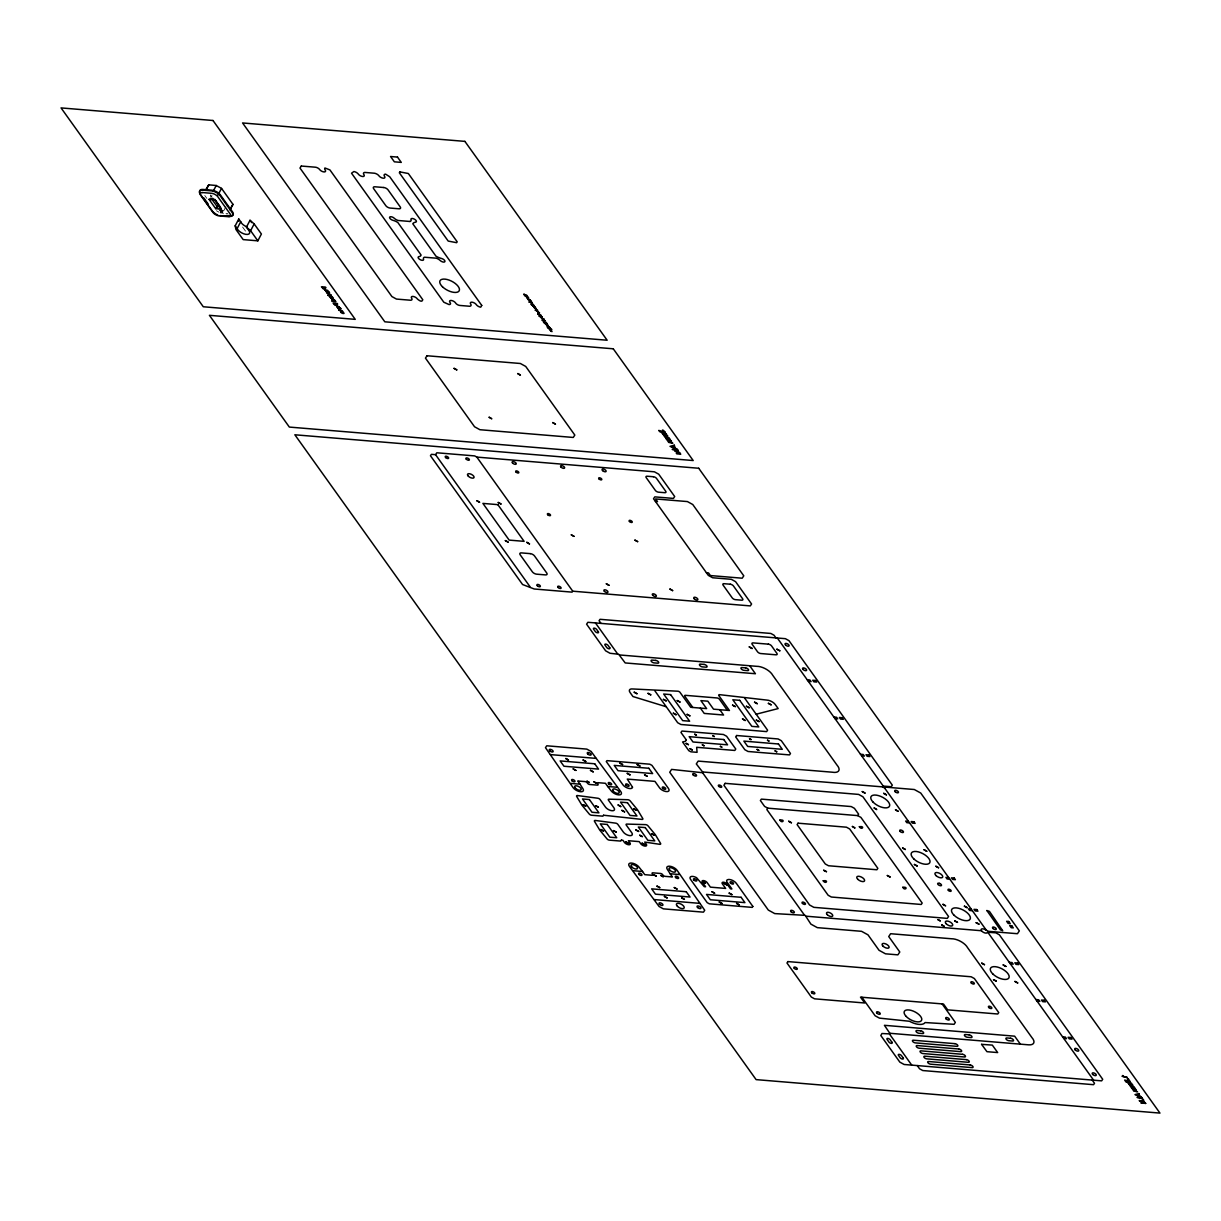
<?xml version="1.0" encoding="UTF-8"?>
<svg xmlns="http://www.w3.org/2000/svg" width="1221" height="1221" viewBox="0 0 1221 1221"><rect width="100%" height="100%" fill="white"/><g stroke="black" fill="none" stroke-linecap="round" stroke-linejoin="round"><path stroke-width="0.75" stroke-dasharray="5 3.75" d="M210.348 195.696L211.233 196.856M210.638 197.268L212.164 195.848M221.764 210.149L220.375 212.927L227.808 213.492M218.437 208.47L221.291 212.454L222.802 212.591L225.931 206.593M221.764 210.546L223.412 211.035L222.695 210.027M216.361 210.714L219.032 212.195M219.872 210.577L222.054 210.958M242.597 227.03L245.696 231.364M210.607 194.948L211.34 195.955M221.138 210.241L222.802 212.591M204.777 195.482L206.853 198.382M221.856 211.248L223.29 213.797"/><path stroke-width="1.5" d="M212.958 198.367L211.447 198.397M235.195 225.824L235.943 229.502L243.177 239.606L257.845 240.827L261.401 234.02L254.166 223.916L250.015 220.284L246.459 227.091L248.947 230.586A7.021 3.236 27.6 0 1 245.68 234.325A7.021 3.236 27.6 0 1 237.149 228.556L235.195 225.824L238.751 219.017L238.706 221.26M205.739 189.927L208.715 184.829L216.224 185.5L221.535 188.4L217.842 195.192M205.906 190.339L208.745 184.89M213.37 190.949L216.224 185.5M229.975 209.463L232.967 204.365L221.535 188.4M229.975 209.798L232.967 204.365M237.149 228.556L240.705 221.749L238.675 218.91M257.845 240.827L250.61 230.723L254.166 223.916M215.705 208.654L217.048 206.349L219.811 206.578L221.245 209.127L215.705 208.654L209.05 199.344L211.905 199.16M572.741 591.193L572.115 592.139L534.233 588.995L522.573 584.523L430.464 455.754L431.395 454.334L435.546 454.67L436.797 452.777L474.694 455.906L476.831 457.097L654.41 471.81L658.699 474.175L674.679 496.52L673.443 498.412L654.777 496.871L653.525 498.763L708.333 575.396L712.621 577.747L731.287 579.303L735.576 581.654L751.571 603.998L750.32 605.906L572.741 591.193L476.831 457.097M666.269 706.761L632.936 696.535L630.051 692.49A6.502 3.007 27.6 0 1 632.722 688.965L677.884 691.208A1.786 0.824 27.6 0 1 679.883 692.185L690.72 707.295L706.623 708.607L700.915 700.625L707.829 701.19L713.537 709.172L729.441 710.5L718.757 695.482A2.06 0.946 27.6 0 1 719.673 694.673L766.88 700.091A6.502 3.007 27.6 0 1 775.274 704.532L778.159 708.577L756.165 714.209M767.795 808.165L766.864 809.584L828.143 895.252L831.348 897.023L921.245 904.471L922.176 903.052L860.897 817.383L857.691 815.613L767.795 808.165L764.575 806.394L760.393 800.533L761.324 799.114L851.22 806.562L854.425 808.333L858.622 814.178L857.691 815.613M664.819 432.463L664.483 432.722A2.076 0.962 27.6 0 1 663.385 432.677L660.195 432.005L658.76 430.418L663.797 431.837L662.454 430.082A2.03 0.931 27.6 0 1 663.507 430.54L664.773 431.791M1020.329 1044.092L1014.651 1036.171L884.431 1025.319L890.262 1033.943L881.974 1033.515L880.814 1035.53L899.846 1062.133L904.135 1064.483L1101.663 1080.86L1102.7 1079.272L999.343 934.767L995.787 932.813L987.423 932.234A3.465 1.603 27.6 0 1 983.928 932.585A3.465 1.603 27.6 0 1 981.165 929.425A3.465 1.603 27.6 0 1 985.149 929.624L988.567 931.333L1017.459 933.714L1019.321 930.875L920.741 793.055L914.315 789.514L885.591 787.133L884.569 787.957L882.646 786.889L882.905 786.049L891.269 786.706L892.307 785.118L788.964 640.643L785.378 638.675L587.85 622.298L586.599 624.19L605.631 650.808L609.996 653.266L618.681 654.258L625.198 662.942L755.417 673.733L749.709 665.75M890.14 1033.302L1028.662 1044.84A11.477 5.296 27.6 0 0 1031.867 1037.529L967.536 947.603A11.477 5.296 27.6 0 0 951.464 938.766L890.613 933.714L888.735 936.568L899.785 951.998L897.908 954.853L885.469 953.815L879.028 950.274L867.994 934.843L861.568 931.318L817.307 927.639L810.881 924.114L805.188 915.353L774.74 913.598L768.314 910.072L669.734 772.252L671.596 769.398L703.235 772.801L696.306 763.934L698.183 761.095L832.325 772.206A11.477 5.296 27.6 0 0 836.995 765.094L772.664 675.167A11.477 5.296 27.6 0 0 756.593 666.315L619.535 654.96M986.354 930.249L884.569 787.957M213.293 199.282L211.767 199.16L217.613 207.143M209.05 199.344L214.591 199.801L221.245 209.127M226.526 215.43L230.067 215.735A6.929 3.205 27.6 0 0 231.944 215.583M540.033 316.315L542.292 316.88L539.285 316.254L540.064 316.697M548.061 327.533L550.32 328.098L547.313 327.472L548.076 327.915M655.433 501.434L657.509 501.602L655.601 498.946L687.408 501.572L692.765 504.517L743.772 575.824L742.215 578.205L710.408 575.564L708.501 572.908L706.425 572.725M807.188 679.776L809.966 680.005L811.095 681.593L808.333 681.364M833.836 717.017L836.599 717.246L837.743 718.848L834.981 718.62M860.484 754.273L863.247 754.502L864.392 756.089L861.629 755.86M550.427 754.609L596.077 758.378M703.265 772.023L882.646 786.889M571.001 783.439L580.082 784.187A121.032 55.876 27.6 0 0 582.753 788.415A6.059 2.793 27.6 0 1 580.57 791.742A6.059 2.793 27.6 0 1 573.076 787.621L545.482 747.679L546.733 745.787L586.828 749.114L591.117 751.464L620.787 791.574A6.059 2.793 27.6 0 1 618.604 794.886A6.059 2.793 27.6 0 1 611.095 790.765A121.032 55.891 27.6 0 0 607.676 786.477A122.359 56.502 27.6 0 0 605.433 783.287L598.168 782.692A1.725 0.794 27.6 0 0 597.542 783.638L597.924 784.172A1.725 0.794 27.6 0 1 597.298 785.118L589.697 784.493A1.725 0.794 27.6 0 1 587.56 783.302L587.179 782.783A1.725 0.794 27.6 0 0 585.027 781.593L577.762 780.997A122.344 56.487 27.6 0 0 580.021 784.111L580.082 784.187M607.676 786.477L616.773 787.224M908.439 821.321L905.677 821.092L906.806 822.679L909.584 822.908M948.702 877.609L945.939 877.38L947.084 878.983L949.846 879.212M633.424 870.726L642.521 871.473A122.344 56.487 27.6 0 0 644.764 874.663L652.029 875.274A1.725 0.794 27.6 0 0 652.655 874.312L652.273 873.793A1.725 0.794 27.6 0 1 652.884 872.832L660.5 873.473A1.725 0.794 27.6 0 1 662.637 874.648L663.018 875.182A1.725 0.794 27.6 0 0 665.17 876.357L672.435 876.953A122.359 56.502 27.6 0 0 670.176 873.854L670.115 873.763A121.032 55.891 27.6 0 0 667.444 869.535A6.059 2.793 27.6 0 1 669.627 866.208A6.059 2.793 27.6 0 1 677.121 870.344L704.715 910.271L703.464 912.163L663.354 908.851L659.065 906.486L629.41 866.391A6.059 2.793 27.6 0 1 631.593 863.064A6.059 2.793 27.6 0 1 639.087 867.185A121.032 55.876 27.6 0 0 642.521 871.473L642.567 871.565M670.115 873.763L679.197 874.511M971.244 909.111L968.467 908.882L969.611 910.484L972.374 910.713M654.12 899.572L699.77 903.357M806.409 916.223L981.501 930.738M1009.294 962.331L1012.072 962.56L1013.201 964.147L1010.439 963.918M1035.942 999.572L1038.705 999.801L1039.849 1001.403L1037.087 1001.174M1062.591 1036.827L1065.353 1037.056L1066.498 1038.644L1063.72 1038.415M527.197 296.596L527.686 297.558L525.869 296.367L528.159 297.481L527.335 296.337M246.459 227.091L250.61 230.723M777.319 638.003L883.21 786.034M987.713 932.157L1093.604 1080.188M775.93 637.881L774.038 635.225L770.817 633.455L600.015 619.306L599.084 620.726L600.976 623.382M1092.215 1080.081L1094.504 1083.271L1093.573 1084.691L922.771 1070.542L919.55 1068.772L917.276 1065.582M744.749 698.244L767.582 730.173L766.651 731.608L680.906 724.496L677.686 722.725L654.853 690.796M942.093 1003.891L955.341 1022.404L954.105 1024.312L925.075 1022.557A13.858 6.395 27.6 0 1 909.431 1021.26L879.41 1018.116L875.121 1015.765L861.889 997.252M727.365 710.332L719.428 699.221A1.847 0.855 27.6 0 0 717.139 697.969L685.53 695.344A1.77 0.824 27.6 0 0 684.813 696.306L692.795 707.463M719.764 709.691L723.565 715.018L704.212 713.415L700.396 708.088M595.451 622.924L617.597 653.891M702.701 772.878L804.486 915.17M889.59 1034.156L911.736 1065.124M435.546 454.67L529.945 586.629M250.015 220.284L251.679 222.604M214.804 199.405L220.528 207.387M214.667 199.389L220.391 207.372M203.77 197.894L208.211 204.09M220.101 215.583A6.929 3.205 27.6 0 0 220.848 215.674L229.701 216.407A6.929 3.205 27.6 0 0 232.188 212.607L220.009 195.589A6.929 3.205 27.6 0 0 211.431 190.873L202.579 190.14A6.929 3.205 27.6 0 0 200.091 193.941L212.271 210.958A6.929 3.205 27.6 0 0 215.278 213.644M217.674 214.881A6.929 3.205 27.6 0 1 216.056 214.102M232.417 215.384A6.929 3.205 27.6 0 0 232.555 211.935L220.375 194.902A6.929 3.205 27.6 0 0 211.798 190.186L202.945 189.453A6.929 3.205 27.6 0 0 199.679 191.178M200.458 193.254A6.929 3.205 27.6 0 1 199.847 192.17M246.779 226.816A7.021 3.236 27.6 0 1 240.705 221.749M664.621 431.593A2.03 0.931 27.6 0 1 664.651 432.219M324.282 288.431L322.588 287.484L324.282 288.431M335.958 304.746L334.264 303.815L335.958 304.746M330.067 297.161C331.624 300.076 336.324 297.634 330.479 296.84A1.679 0.778 27.6 0 0 330.067 297.161M532.615 305.784L534.951 306.853L532.615 305.784M545.97 324.465L548.305 325.534L545.97 324.465M325.183 288.858L323.489 289.056L321.444 286.798L325.519 287.133L325.976 287.774L324.435 287.637L325.183 288.858M336.859 305.189L335.165 305.387L333.119 303.113L337.194 303.464L337.652 304.09L336.111 303.968L336.859 305.189M331.807 299.603L332.86 300.824L331.822 301.312L335.897 301.648L334.447 299.832A1.679 0.778 27.6 0 0 333.531 299.42L331.807 299.603M548.885 328.541C551.724 332.219 553.739 328.434 548.931 328.449M328.098 295.39L332.341 296.749L328.098 295.39M338.736 310.256L342.979 311.614L338.049 308.547L341.01 308.791L338.736 310.256M531.288 304.609L534.126 305.509L531.288 304.609M535.286 310.119L537.561 310.271L535.286 310.119M531.364 301.633C526.861 301.969 531.196 298.779 531.364 301.633M981.577 1044.337L986.95 1051.678L997.664 1052.563L992.337 1045.115L981.577 1044.337M639.667 835.317L642.46 836.69L639.773 835.164M976.159 922.725L978.952 924.099L976.159 922.725M1127.41 1080.646L1129.44 1081.608L1128.555 1080.112A1.801 0.824 27.6 0 1 1129.715 1080.814L1130.371 1082.081A2.213 1.023 27.6 0 1 1129.623 1082.447L1127.319 1081.608A1.816 0.839 27.6 0 1 1126.754 1080.906L1125.945 1080.722L1126.907 1082.081L1126.037 1082.004L1124.663 1080.097L1127.41 1080.646M823.687 870.268L826.464 871.672L823.687 870.268M337.896 306.303L338.248 307.478L336.63 306.364L337.454 307.631L340.705 308.348L337.896 306.303M340.613 311.859C341.804 314.575 347.863 313.461 340.613 311.859M531.547 303.113C529.136 303.785 535.286 304.701 531.547 303.113M533.714 307.295L536.141 308.47L533.714 307.295M547.069 325.976L549.496 327.152L547.069 325.976M527.243 298.245L528.25 299.786L530.341 300.152L527.579 298.412L528.739 297.924L527.304 298.153M662.957 434.157L664.987 437.225L669.139 437.973L664.957 436.324L667.841 436.156L667.261 435.348L663.644 434.493L666.529 434.325L665.949 433.516L662.011 433.196L662.957 434.157M666.681 439.362L668.711 442.429L672.863 443.177L668.665 441.514L671.565 441.346L670.985 440.552L667.353 439.682L670.253 439.514L669.673 438.721L665.735 438.385L666.681 439.362M1128.631 1083.638L1130.463 1086.4L1134.202 1087.072L1130.432 1085.576L1133.027 1085.423L1132.508 1084.706L1129.333 1084.095L1131.852 1083.775L1131.333 1083.058L1127.777 1082.768L1128.631 1083.638M1131.974 1088.323L1133.805 1091.086L1137.545 1091.757L1133.851 1090.399L1136.369 1090.109L1135.851 1089.391L1132.6 1088.613L1135.194 1088.46L1134.675 1087.743L1131.134 1087.438L1131.974 1088.323M327.472 293.467L331.181 295.055L327.976 293.727L329.701 292.979L326.74 292.735L327.472 293.467M541.101 317.613C545.421 320.65 539.972 315.888 541.101 317.613M550.396 330.616C554.746 333.638 549.129 328.892 550.396 330.616M679.807 453.006L680.738 454.181L676.8 453.861L676.22 453.067L679.105 452.869L674.831 451.098L678.265 451.495L679.807 453.006M546.443 323.382L544.23 322.573L546.443 323.382M732.554 705.143L735.317 706.593L732.554 705.143M544.368 319.307L541.758 318.727L543.727 319.627L542.872 320.284L544.352 319.383M546.993 323.657L545.115 323.748L543.467 322.1L546.199 322.329L546.993 323.657M330.83 297.512L331.898 298.321L330.83 297.512M536.813 311.096L538.095 311.706L536.813 311.096M536.309 310.775L538.583 312.027L536.309 310.775M550.717 329.243L549.404 328.892L550.717 329.243M489.087 417.323L491.819 418.818L489.239 417.185M476.816 500.702L479.548 502.197L476.816 500.702M517.689 373.641L520.421 375.137L517.841 373.504M498.244 502.472L500.976 503.983L498.244 502.472M505.357 540.598L508.073 542.093L505.357 540.598M552.701 422.588L555.433 424.099L552.701 422.588M571.321 534.874L574.038 536.37L571.321 534.874M606.333 583.821L609.065 585.317L606.333 583.821M565.796 758.592L568.528 760.088L565.949 758.455M634.935 540.14L637.667 541.636L634.935 540.14M573.183 768.909L575.9 770.42L573.183 768.909M583.089 760.027L585.805 761.522L583.089 760.027M586.996 781.226L589.285 782.478L586.996 781.226M590.46 770.344L593.192 771.855L590.46 770.344M582.982 804.624L585.714 806.135L582.982 804.624M593.925 781.806L596.199 783.058L593.925 781.806M595.634 805.677L598.366 807.173L595.634 805.677M634.218 692.2L636.95 693.711L634.218 692.2M619.871 763.079L622.603 764.575L619.871 763.079M600.793 829.532L603.525 831.028L600.793 829.532M648.046 693.345L650.778 694.856L648.046 693.345M627.258 773.397L629.99 774.892L627.258 773.397M613.446 830.585L616.178 832.081L613.446 830.585M621.886 810.362L624.603 811.858L621.886 810.362M637.164 764.514L639.896 766.01L637.164 764.514M632.493 787.163L632.28 787.82A5.632 2.595 27.6 0 1 627.93 788.156A5.632 2.595 27.6 0 1 622.863 784.737L606.303 761.583L606.929 760.637L649.801 764.193L651.953 765.369L668.498 788.522A5.632 2.595 27.6 0 1 663.903 790.949L662.576 790.323A5.632 2.595 27.6 0 1 659.508 787.774L654.944 781.379L627.289 779.09L632.493 787.163M663.415 699.389L666.147 700.885L663.415 699.389M633.73 808.836L636.462 810.332L633.73 808.836M644.551 774.831L647.283 776.327L644.551 774.831M625.732 841.818L628.617 843.406L625.732 841.818M635.882 829.944L638.614 831.44L635.882 829.944M677.243 700.533L679.975 702.029L677.243 700.533M642.063 843.177L644.932 844.764L642.063 843.177M687.148 714.361L689.88 715.857L687.148 714.361M651.556 833.745L654.273 835.24L651.556 833.745M686.141 743.391L688.415 744.642L686.141 743.391M689.957 748.702L692.231 749.953L689.957 748.702M694.749 734.233L696.413 735.149L694.749 734.233M653.998 874.908L656.272 876.144L653.998 874.908M657.005 886.11L659.737 887.606L657.005 886.11M660.912 875.472L663.186 876.724L660.912 875.472M702.35 744.871L704.029 745.787L702.35 744.871M712.728 735.714L714.392 736.629L712.82 735.637M664.392 896.428L667.109 897.923L664.392 896.428M674.282 887.545L677.014 889.041L674.282 887.545M749.267 646.916L752.151 648.488L749.267 646.916M720.329 746.367L722.008 747.283L720.421 746.275M681.669 897.862L684.401 899.358L681.669 897.862M746.397 706.257L749.129 707.753L746.397 706.257M754.547 702.182L757.264 703.678L754.547 702.182M702.716 881.623L705.448 883.119L702.716 881.623M776.938 649.206L779.822 650.793L776.938 649.206M749.496 738.766L751.174 739.682L749.587 738.69M756.303 720.1L759.019 721.596L756.303 720.1M768.375 703.327L771.107 704.822L768.375 703.327M711.874 891.681L714.606 893.192L711.874 891.681M757.112 749.404L758.775 750.32L757.112 749.404M767.475 740.262L769.154 741.178L767.566 740.17M724.16 883.394L726.877 884.889L724.16 883.394M719.261 902.014L721.993 903.509L719.261 902.014M729.166 893.116L731.883 894.627L729.166 893.116M775.091 750.9L776.754 751.815L775.091 750.9M736.538 903.448L739.27 904.944L736.69 903.311M779.822 820.1C782.249 824.221 785.927 819.077 779.822 820.1M788.705 821.26L791.422 822.771L788.705 821.26M823.213 880.768C825.64 884.889 829.318 879.731 823.213 880.768M862.27 791.574L865.002 793.07L862.27 791.574M852.319 826.541L855.051 828.036L852.472 826.403M859.355 826.693C861.767 830.814 865.445 825.671 859.355 826.693M883.699 793.345L886.431 794.856L883.699 793.345M895.497 809.844L898.229 811.355L895.497 809.844M887.331 875.503L890.063 876.999L887.331 875.503M902.609 847.985L905.341 849.48L902.609 847.985M902.746 887.362C904.914 891.345 909.019 886.614 902.868 887.24M914.407 864.468L917.139 865.979L914.407 864.468M924.053 849.755L926.77 851.251L924.053 849.755M935.851 866.254L938.583 867.749L935.851 866.254M937.957 919.627L940.231 920.878L937.957 919.627M942.963 904.379L945.68 905.89L943.1 904.257M941.757 924.938L944.031 926.19L941.757 924.938M954.761 920.878L957.478 922.374L954.761 920.878M964.392 906.165L967.124 907.661L964.392 906.165M986.904 910.545L1000.35 929.807L1002.731 930.753L989.437 911.37L986.904 910.545M981.745 963.155L984.477 964.666L981.745 963.155M993.543 979.654L996.275 981.165L993.543 979.654M1003.189 964.941L1005.906 966.437L1003.189 964.941M1014.987 981.44L1017.703 982.936L1014.987 981.44M529.517 300.915L530.799 301.48L529.517 300.915M332.646 300L334.585 300.839L332.723 299.939M454.075 368.36L456.791 369.871L454.075 368.36M874.083 808.043L876.77 809.599L874.251 807.92M673.336 713.186L676.022 714.758L673.336 713.186M526.831 542.338L529.502 543.925L526.831 542.338M669.978 589.056L672.649 590.628L669.978 589.056M1145.695 1103.448L1140.826 1102.792C1147.389 1104.837 1143.405 1099.968 1139.773 1101.296L1139.224 1100.548L1143.467 1101.037L1145.695 1103.448M325.305 290.491L328.022 290.629L324.633 289.789L325.305 290.491M537.683 312.866L539.499 312.958L537.683 312.866M742.505 718.894L745.161 720.497L742.505 718.894M618.116 804.975L620.756 806.593L618.116 804.975M481.746 305.418L480.723 307.173A3.648 1.679 27.6 0 1 476.236 304.548A3.465 1.603 27.6 0 0 472.161 302.213A3.465 1.603 27.6 0 0 470.467 303.678L470.894 304.38A4.258 1.969 27.6 0 1 469.658 306.257L460.088 305.464A3.358 1.557 27.6 0 1 455.601 303.006L455.418 302.732A3.465 1.603 27.6 0 0 451.083 300.473A3.465 1.603 27.6 0 0 450.045 302.487A3.556 1.633 27.6 0 1 449.023 304.548L443.818 302.228L351.541 173.214L353.876 171.52A3.922 1.816 27.6 0 1 358.348 174.145A3.465 1.603 27.6 0 0 362.637 176.496A3.465 1.603 27.6 0 0 363.889 174.603A3.922 1.816 27.6 0 1 364.942 172.436L374.511 173.229A3.922 1.816 27.6 0 1 378.983 175.855A3.465 1.603 27.6 0 0 383.272 178.205A3.465 1.603 27.6 0 0 384.523 176.312A3.922 1.816 27.6 0 1 385.577 174.145L389.713 176.74L481.746 305.418M686.278 739.865L685.378 741.345L682.57 741.956L688.812 750.686L690.918 751.815L697.069 752.334L696.672 747.298L734.828 750.457L735.759 749.022L726.617 736.263L723.412 734.493L681.913 731.043L680.982 732.478L686.278 739.865M752.838 906.44L752.228 907.386L709.355 903.83L707.203 902.655L690.643 879.502A5.632 2.595 27.6 0 1 691.132 876.541A5.632 2.595 27.6 0 1 696.565 877.685L704.212 886.629L705.585 886.751L702.35 882.218A3.037 1.404 27.6 0 1 703.449 880.57A3.037 1.404 27.6 0 1 707.188 882.63L710.424 887.148L725.64 888.415L722.405 883.882A3.037 1.404 27.6 0 1 723.488 882.218A3.037 1.404 27.6 0 1 727.243 884.294L730.479 888.812L731.867 888.919L727.304 882.539A5.632 2.595 27.6 0 1 726.861 880.204L727.411 879.731A5.632 2.595 27.6 0 1 736.294 883.287L752.838 906.44M301.297 166.041L299.984 168.055L391.91 296.566L396.459 299.069L410.531 300.229A3.678 1.694 27.6 0 0 411.66 298.275A3.465 1.603 27.6 0 1 413.034 296.444A3.465 1.603 27.6 0 1 417.277 298.855A5.968 2.747 27.6 0 0 420.497 301.053L421.871 301.175L422.802 299.756L329.929 169.917L324.954 167.994A4.533 2.091 27.6 0 0 325.198 170.024A3.465 1.603 27.6 0 1 323.962 171.917A3.465 1.603 27.6 0 1 319.673 169.566A3.465 1.603 27.6 0 0 315.384 167.201L301.297 166.041M399.908 171.902L399.343 172.772L448.199 241.071L456.608 242.689L457.188 241.819L408.333 173.519L399.908 171.902M339.438 307.417L338.522 306.837L339.438 307.417M427.014 355.754L425.457 358.119L474.557 426.77L479.914 429.716L573.26 437.454L574.816 435.073L525.717 366.437L520.36 363.492L427.014 355.754M603.556 815.231L602.93 816.177L591.529 815.231A1.908 0.885 27.6 0 1 589.255 814.041L581.929 805.173L576.694 796.489A1.908 0.885 27.6 0 1 577.441 795.543L597.771 798.229A1.816 0.839 27.6 0 1 600.03 799.465L605.509 807.127A5.281 2.442 27.6 0 0 612.042 810.729A5.281 2.442 27.6 0 0 613.934 807.829L608.455 800.167A1.816 0.839 27.6 0 1 609.111 799.175L627.915 799.724A1.908 0.885 27.6 0 1 630.189 800.915L637.515 809.782L642.75 818.482A1.908 0.885 27.6 0 1 642.002 819.413L603.556 815.231M621.367 840.14L620.741 841.086L609.34 840.14A1.908 0.885 27.6 0 1 607.066 838.949L599.74 830.082L594.505 821.382A1.908 0.885 27.6 0 1 595.253 820.451L615.582 823.137A1.816 0.839 27.6 0 1 617.841 824.373L623.321 832.035A5.281 2.442 27.6 0 0 629.853 835.637A5.281 2.442 27.6 0 0 631.761 832.737L626.266 825.075A1.816 0.839 27.6 0 1 626.922 824.083L645.741 824.633A1.908 0.885 27.6 0 1 648 825.823L655.341 834.691L660.561 843.39A1.908 0.885 27.6 0 1 659.813 844.322L644.734 842.078L646.26 844.199A3.465 1.603 27.6 0 1 645.024 846.092A3.465 1.603 27.6 0 1 640.735 843.742L639.209 841.62L628.418 840.72L629.944 842.841A3.465 1.603 27.6 0 1 628.708 844.749A3.465 1.603 27.6 0 1 624.419 842.383L622.893 840.262L621.367 840.14M736.614 735.515L735.683 736.935L744.825 749.709L748.03 751.48L789.529 754.914L790.46 753.494L781.333 740.72L778.113 738.949L736.614 735.515M725.152 783.348L723.916 785.256L809.554 904.975L813.842 907.34L947.298 918.39L948.549 916.498L862.911 796.764L858.622 794.413L725.152 783.348M798.046 823.183L797.115 824.602L825.289 863.98L828.494 865.75L876.907 869.764L877.838 868.345L849.679 828.967L846.458 827.197L798.046 823.183M787.911 961.583L786.98 963.003L811.339 997.053L814.56 998.824L864.682 1002.99L860.5 997.13L943.482 1004.013L947.664 1009.859L997.801 1014.01L998.732 1012.591L974.373 978.54L971.153 976.769L787.911 961.583M1122.297 1076.357L1127.349 1077.487L1123.289 1076.479A3.984 1.847 27.6 0 0 1123.396 1075.854L1122.481 1075.533A3.373 1.557 27.6 0 1 1122.313 1076.357M674.297 445.177L670.024 446.367L677.304 449.374L675.152 448L674.297 445.177M1138.842 1093.558L1134.996 1094.611L1141.543 1097.328L1138.521 1094.581L1139.407 1094.367L1138.842 1093.558M673.214 446.504L671.611 446.901L674.038 447.649L673.214 446.504M1137.865 1094.749L1136.415 1095.1L1138.598 1095.771L1137.865 1094.749M541.315 315.522L539.133 316.041L540.46 315.247L537.744 314.087L541.315 315.522M202.686 192.567L202.121 192.552A5.189 2.396 27.6 0 0 200.503 194.994L213.278 212.851A5.189 2.396 27.6 0 0 218.818 215.903L228.754 216.728A5.189 2.396 27.6 0 0 230.357 214.27L217.582 196.413A5.189 2.396 27.6 0 0 212.042 193.361L202.686 192.567M212.988 120.497L61.05 107.906L203.281 306.761L355.235 319.353L212.988 120.497M464.896 141.377L242.582 122.955L384.813 321.81L607.142 340.232L464.896 141.377M397.481 157.082L390.567 156.502L394.368 161.828L401.282 162.393L397.481 157.082M383.745 187.515L374.893 186.782A3.465 1.603 27.6 0 0 373.657 188.675L385.836 205.708A3.465 1.603 27.6 0 0 390.125 208.058L398.977 208.791A3.465 1.603 27.6 0 0 400.213 206.898L388.034 189.866A3.465 1.603 27.6 0 0 383.745 187.515M409.92 221.474L398.244 220.497A4.67 2.167 27.6 0 1 394.307 218.284A3.037 1.404 27.6 0 0 389.667 217.124A3.037 1.404 27.6 0 0 392.979 220.329A7.677 3.541 27.6 0 1 397.863 222.543L421.062 254.975A7.677 3.541 27.6 0 1 418.94 256.624A3.037 1.404 27.6 0 0 420.085 259.646A3.037 1.404 27.6 0 0 423.534 259.142A5.143 2.381 27.6 0 1 424.511 257.219L436.187 258.18A5.143 2.381 27.6 0 1 440.216 260.531A3.037 1.404 27.6 0 0 444.856 261.691A3.037 1.404 27.6 0 0 441.544 258.486A11.05 5.098 27.6 0 1 436.004 256.227L412.805 223.779A11.05 5.098 27.6 0 1 415.583 222.191A3.037 1.404 27.6 0 0 414.438 219.169A3.037 1.404 27.6 0 0 410.989 219.673A4.67 2.167 27.6 0 1 409.92 221.474M523.962 294.215L524.679 295.833L526.968 295.451L523.962 294.215M531.898 302.35L529.181 302.121L531.898 302.35M325.473 291.483L325.473 291.483M328.831 291.758L325.87 291.514L328.831 291.758M545.024 320.711L542.307 320.482L545.024 320.711M613.263 348.794L209.417 315.323L289.346 427.075L693.192 460.546L613.263 348.794M677.624 449.816L672.176 449.374L678.189 450.625L677.624 449.816M698.702 468.254L294.856 434.783L756.104 1079.623L1159.95 1113.094L698.702 468.254M653.372 476.724L647.145 476.221A2.595 1.206 27.6 0 0 646.214 477.64L655.356 490.415A2.595 1.206 27.6 0 0 658.577 492.185L664.789 492.689A2.595 1.206 27.6 0 0 665.72 491.269L656.593 478.495A2.595 1.206 27.6 0 0 653.372 476.724M497.847 504.639L482.906 503.403L509.172 540.109L524.099 541.346L497.847 504.639M530.265 553.632L521.413 552.899A3.465 1.603 27.6 0 0 520.177 554.792L532.356 571.825A3.465 1.603 27.6 0 0 536.645 574.175L545.497 574.908A3.465 1.603 27.6 0 0 546.733 573.015L534.554 555.982A3.465 1.603 27.6 0 0 530.265 553.632M730.265 584.218L724.038 583.699A2.595 1.206 27.6 0 0 723.107 585.134L732.234 597.893A2.595 1.206 27.6 0 0 735.454 599.664L741.681 600.183A2.595 1.206 27.6 0 0 742.612 598.763L733.47 585.988A2.595 1.206 27.6 0 0 730.265 584.218M768.345 644.154L753.128 642.902A2.595 1.206 27.6 0 0 752.197 644.322L757.524 651.77A2.595 1.206 27.6 0 0 760.744 653.54L775.961 654.807A2.595 1.206 27.6 0 0 776.892 653.372L771.565 645.924A2.595 1.206 27.6 0 0 768.345 644.154M655.677 660.408L652.121 660.118A2.244 1.038 27.6 0 0 651.312 661.339A2.244 1.038 27.6 0 0 654.09 662.881L657.661 663.171A2.244 1.038 27.6 0 0 658.47 661.935A2.244 1.038 27.6 0 0 655.677 660.408M704.044 664.422L700.503 664.117A2.244 1.038 27.6 0 0 699.694 665.353A2.244 1.038 27.6 0 0 702.487 666.895L706.028 667.185A2.244 1.038 27.6 0 0 706.837 665.949A2.244 1.038 27.6 0 0 704.044 664.422M745.573 667.856L742.002 667.566A2.244 1.038 27.6 0 0 741.193 668.803A2.244 1.038 27.6 0 0 743.986 670.329L747.542 670.619A2.244 1.038 27.6 0 0 748.351 669.398A2.244 1.038 27.6 0 0 745.573 667.856M815.491 680.463L812.728 680.234L813.873 681.822L816.635 682.051L815.491 680.463M670.588 694.612L663.675 694.032L682.707 720.634L689.621 721.214L670.588 694.612M739.743 700.335L732.829 699.77L751.861 726.373L758.775 726.938L739.743 700.335M842.139 717.704L839.376 717.475L840.506 719.077L843.284 719.306L842.139 717.704M723.763 739.529L689.178 736.66L692.994 741.986L727.563 744.841L723.763 739.529M778.464 743.986L743.879 741.116L747.695 746.443L782.264 749.312L778.464 743.986M868.772 754.96L866.01 754.731L867.154 756.318L869.917 756.547L868.772 754.96M594.734 763.781L560.149 760.912L563.965 766.239L598.534 769.108L594.734 763.781M648.809 768.268L614.239 765.399L618.04 770.71L652.625 773.58L648.809 768.268M913.964 821.779L911.202 821.55L912.346 823.137L915.109 823.366L913.964 821.779M589.407 799.541L582.493 798.961L592.002 812.27L598.916 812.85L589.407 799.541M627.441 802.701L620.527 802.121L630.036 815.43L636.95 815.994L627.441 802.701M607.219 824.45L600.305 823.87L609.813 837.179L616.727 837.743L607.219 824.45M645.253 827.594L638.339 827.029L647.847 840.323L654.761 840.903L645.253 827.594M954.242 878.067L951.48 877.838L952.609 879.441L955.387 879.669L954.242 878.067M976.769 909.569L974.007 909.34L975.152 910.942L977.914 911.171L976.769 909.569M686.233 891.727L651.663 888.857L655.463 894.169L690.048 897.038L686.233 891.727M741.116 897.298L706.532 894.428L710.347 899.755L744.917 902.624L741.116 897.298M1008.699 921.489L1006.638 921.306L1008.149 923.442L1010.225 923.61L1008.699 921.489M1011.751 925.747L1009.675 925.564L1011.202 927.701L1013.277 927.868L1011.751 925.747M1017.597 963.018L1014.834 962.789L1015.979 964.376L1018.741 964.605L1017.597 963.018M1044.245 1000.258L1041.467 1000.03L1042.612 1001.632L1045.39 1001.861L1044.245 1000.258M1070.878 1037.514L1068.116 1037.285L1069.26 1038.873L1072.023 1039.117L1070.878 1037.514M920.603 1030.799L917.047 1030.509A2.244 1.038 27.6 0 0 916.238 1031.745A2.244 1.038 27.6 0 0 919.031 1033.271L922.588 1033.561A2.244 1.038 27.6 0 0 923.397 1032.325A2.244 1.038 27.6 0 0 920.603 1030.799M968.986 1034.813L965.445 1034.523A2.244 1.038 27.6 0 0 964.636 1035.744A2.244 1.038 27.6 0 0 967.414 1037.285L970.954 1037.575A2.244 1.038 27.6 0 0 971.763 1036.339A2.244 1.038 27.6 0 0 968.986 1034.813M1010.5 1038.247L1006.943 1037.957A2.244 1.038 27.6 0 0 1006.135 1039.193A2.244 1.038 27.6 0 0 1008.912 1040.719L1012.484 1041.025A2.244 1.038 27.6 0 0 1013.293 1039.788A2.244 1.038 27.6 0 0 1010.5 1038.247M954.944 1043.665L913.445 1040.231A2.167 0.992 27.6 0 0 912.682 1041.421A2.167 0.992 27.6 0 0 915.353 1042.887L956.852 1046.336A2.167 0.992 27.6 0 0 957.63 1045.145A2.167 0.992 27.6 0 0 954.944 1043.665M958.744 1048.992L917.261 1045.558A2.167 0.992 27.6 0 0 916.483 1046.748A2.167 0.992 27.6 0 0 919.169 1048.213L960.652 1051.647A2.167 0.992 27.6 0 0 961.431 1050.472A2.167 0.992 27.6 0 0 958.744 1048.992M962.56 1054.318L921.061 1050.869A2.167 0.992 27.6 0 0 920.283 1052.059A2.167 0.992 27.6 0 0 922.969 1053.54L964.453 1056.974A2.167 0.992 27.6 0 0 965.231 1055.783A2.167 0.992 27.6 0 0 962.56 1054.318M966.36 1059.63L924.877 1056.196A2.167 0.992 27.6 0 0 924.099 1057.386A2.167 0.992 27.6 0 0 926.77 1058.851L968.268 1062.301A2.167 0.992 27.6 0 0 969.047 1061.11A2.167 0.992 27.6 0 0 966.36 1059.63M970.161 1064.956L928.677 1061.522A2.167 0.992 27.6 0 0 927.899 1062.697A2.167 0.992 27.6 0 0 930.585 1064.178L972.069 1067.612A2.167 0.992 27.6 0 0 972.847 1066.437A2.167 0.992 27.6 0 0 970.161 1064.956M1128.235 1078.723L1127.288 1078.647L1128.738 1079.44L1128.235 1078.723M1141.849 1097.755L1136.995 1097.358L1141.559 1098.457L1143.741 1100.411L1141.849 1097.755M939.59 883.409L939.102 883.241A2.076 0.962 27.6 0 0 937.667 883.683A2.076 0.962 27.6 0 0 939.025 885.256L940.078 885.668A2.076 0.962 27.6 0 0 941.513 885.225A2.076 0.962 27.6 0 0 940.155 883.668L939.59 883.409M598.336 631.776L596.657 629.441A1.908 0.885 27.6 0 0 594.291 628.143A1.908 0.885 27.6 0 0 593.62 629.181L595.283 631.532A1.908 0.885 27.6 0 0 597.649 632.814A1.908 0.885 27.6 0 0 598.336 631.776M609.752 647.74L608.073 645.405A1.908 0.885 27.6 0 0 605.723 644.108A1.908 0.885 27.6 0 0 605.036 645.146L606.7 647.481A1.908 0.885 27.6 0 0 609.065 648.778A1.908 0.885 27.6 0 0 609.752 647.74M891.773 1042.032L890.124 1039.727A1.908 0.885 27.6 0 0 887.774 1038.43A1.908 0.885 27.6 0 0 887.087 1039.468L888.735 1041.788A1.954 0.9 27.6 0 0 891.299 1043.36A1.954 0.9 27.6 0 0 891.773 1042.032M903.204 1057.997L901.525 1055.661A1.908 0.885 27.6 0 0 899.175 1054.364A1.908 0.885 27.6 0 0 898.488 1055.417L900.152 1057.752A1.908 0.885 27.6 0 0 902.517 1059.05A1.908 0.885 27.6 0 0 903.204 1057.997M827.35 914.727A3.465 1.603 27.6 0 0 832.661 916.071A3.465 1.603 27.6 0 0 828.876 912.408A3.465 1.603 27.6 0 0 827.35 914.727M872.893 801.922A10.394 4.792 27.6 0 0 889.102 806.776A10.394 4.792 27.6 0 0 878.754 795.68A10.394 4.792 27.6 0 0 872.893 801.922M954.105 915.262A10.394 4.792 27.6 0 0 970.039 919.276A10.394 4.792 27.6 0 0 958.668 908.287A10.394 4.792 27.6 0 0 954.105 915.262M718.772 786.355A1.908 0.885 27.6 0 0 721.687 787.102A1.908 0.885 27.6 0 0 719.612 785.088A1.908 0.885 27.6 0 0 718.772 786.355M802.502 903.433A1.908 0.885 27.6 0 0 805.433 904.166A1.908 0.885 27.6 0 0 803.342 902.151A1.908 0.885 27.6 0 0 802.502 903.433M913.766 858.851A10.394 4.792 27.6 0 0 929.685 862.865A10.394 4.792 27.6 0 0 918.329 851.876A10.394 4.792 27.6 0 0 913.766 858.851M900.198 831.455A2.076 0.962 27.6 0 0 903.387 832.264A2.076 0.962 27.6 0 0 901.113 830.066A2.076 0.962 27.6 0 0 900.198 831.455M993.024 928.509A2.076 0.962 27.6 0 0 996.214 929.303A2.076 0.962 27.6 0 0 993.94 927.105A2.076 0.962 27.6 0 0 993.024 928.509M895.207 791.742A2.076 0.962 27.6 0 0 898.397 792.551A2.076 0.962 27.6 0 0 896.122 790.353A2.076 0.962 27.6 0 0 895.207 791.742M468.391 476.266A3.632 1.679 27.6 0 0 473.962 477.67A3.632 1.679 27.6 0 0 469.993 473.824A3.632 1.679 27.6 0 0 468.391 476.266M791.101 911.766A2.076 0.962 27.6 0 0 794.291 912.575A2.076 0.962 27.6 0 0 792.017 910.378A2.076 0.962 27.6 0 0 791.101 911.766M693.284 775.014A2.076 0.962 27.6 0 0 696.474 775.823A2.076 0.962 27.6 0 0 694.2 773.61A2.076 0.962 27.6 0 0 693.284 775.014M802.884 669.276A2.244 1.038 27.6 0 0 806.425 670.512A2.244 1.038 27.6 0 0 804.425 668.101A2.244 1.038 27.6 0 0 802.884 669.276M445.65 457.539A1.908 0.885 27.6 0 0 448.58 458.287A1.908 0.885 27.6 0 0 446.489 456.272A1.908 0.885 27.6 0 0 445.65 457.539M466.315 459.188A1.908 0.885 27.6 0 0 469.276 460.058A1.908 0.885 27.6 0 0 467.353 458.012A1.908 0.885 27.6 0 0 466.315 459.188M537.332 585.744A1.908 0.885 27.6 0 0 540.277 586.553A1.908 0.885 27.6 0 0 538.293 584.523A1.908 0.885 27.6 0 0 537.332 585.744M558.134 587.499A1.908 0.885 27.6 0 0 561.05 588.247A1.908 0.885 27.6 0 0 558.959 586.233A1.908 0.885 27.6 0 0 558.134 587.499M602.609 470.604A2.244 1.038 27.6 0 0 606.059 471.474A2.244 1.038 27.6 0 0 603.601 469.093A2.244 1.038 27.6 0 0 602.609 470.604M561.111 467.17A2.244 1.038 27.6 0 0 564.575 468.04A2.244 1.038 27.6 0 0 562.103 465.659A2.244 1.038 27.6 0 0 561.111 467.17M512.454 462.866A2.244 1.038 27.6 0 0 516.01 464.178A2.244 1.038 27.6 0 0 514.117 461.767A2.244 1.038 27.6 0 0 512.454 462.866M694.337 598.855A2.244 1.038 27.6 0 0 697.786 599.709A2.244 1.038 27.6 0 0 695.329 597.328A2.244 1.038 27.6 0 0 694.337 598.855M652.701 595.253A2.244 1.038 27.6 0 0 656.226 596.367A2.244 1.038 27.6 0 0 654.059 593.955A2.244 1.038 27.6 0 0 652.701 595.253M604.441 591.391A2.244 1.038 27.6 0 0 607.89 592.261A2.244 1.038 27.6 0 0 605.433 589.88A2.244 1.038 27.6 0 0 604.441 591.391M946.168 1018.955A2.076 0.962 27.6 0 0 949.343 1019.764A2.076 0.962 27.6 0 0 947.069 1017.566A2.076 0.962 27.6 0 0 946.168 1018.955M876.968 1013.186A2.076 0.962 27.6 0 0 880.173 1014.056A2.076 0.962 27.6 0 0 877.975 1011.843A2.076 0.962 27.6 0 0 876.968 1013.186M906.18 1016.421A9.692 4.472 27.6 0 0 921.26 1020.802A9.692 4.472 27.6 0 0 911.415 1010.454A9.692 4.472 27.6 0 0 906.18 1016.421M811.889 992.917A1.908 0.885 27.6 0 0 814.789 993.589A1.908 0.885 27.6 0 0 812.621 991.589A1.908 0.885 27.6 0 0 811.889 992.917M794.337 968.406A1.908 0.885 27.6 0 0 797.252 969.138A1.908 0.885 27.6 0 0 795.176 967.124A1.908 0.885 27.6 0 0 794.337 968.406M971.367 983.073A1.908 0.885 27.6 0 0 974.282 983.805A1.908 0.885 27.6 0 0 972.206 981.791A1.908 0.885 27.6 0 0 971.367 983.073M988.873 1007.554A1.908 0.885 27.6 0 0 991.788 1008.287A1.908 0.885 27.6 0 0 989.712 1006.272A1.908 0.885 27.6 0 0 988.873 1007.554M626.098 785.286A1.908 0.885 27.6 0 0 629.029 786.019A1.908 0.885 27.6 0 0 626.938 784.004A1.908 0.885 27.6 0 0 626.098 785.286M662.759 788.323A1.908 0.885 27.6 0 0 665.674 789.056A1.908 0.885 27.6 0 0 663.598 787.041A1.908 0.885 27.6 0 0 662.759 788.323M935.988 875.579A4.335 1.999 27.6 0 0 942.612 877.258A4.335 1.999 27.6 0 0 937.881 872.679A4.335 1.999 27.6 0 0 935.988 875.579M948.442 890.445A1.725 0.794 27.6 0 0 951.098 891.116A1.725 0.794 27.6 0 0 949.205 889.285A1.725 0.794 27.6 0 0 948.442 890.445M516.117 472.115A1.725 0.794 27.6 0 0 518.772 472.786A1.725 0.794 27.6 0 0 516.88 470.955A1.725 0.794 27.6 0 0 516.117 472.115M547.817 514.789A1.725 0.794 27.6 0 0 550.473 515.46A1.725 0.794 27.6 0 0 548.565 513.629A1.725 0.794 27.6 0 0 547.817 514.789M629.471 521.489A1.725 0.794 27.6 0 0 632.173 522.283A1.725 0.794 27.6 0 0 630.418 520.436A1.725 0.794 27.6 0 0 629.471 521.489M599.099 478.998A1.725 0.794 27.6 0 0 601.755 479.67A1.725 0.794 27.6 0 0 599.862 477.838A1.725 0.794 27.6 0 0 599.099 478.998M730.54 883.088A1.908 0.885 27.6 0 0 733.455 883.836A1.908 0.885 27.6 0 0 731.379 881.821A1.908 0.885 27.6 0 0 730.54 883.088M693.894 880.051A1.908 0.885 27.6 0 0 696.809 880.799A1.908 0.885 27.6 0 0 694.734 878.784A1.908 0.885 27.6 0 0 693.894 880.051M883.042 946.183A3.892 1.801 27.6 0 0 889.01 947.694A3.892 1.801 27.6 0 0 884.752 943.574A3.892 1.801 27.6 0 0 883.042 946.183M697.588 907.493A2.167 0.992 27.6 0 0 700.9 908.332A2.167 0.992 27.6 0 0 698.534 906.043A2.167 0.992 27.6 0 0 697.588 907.493M659.554 904.349A2.167 0.992 27.6 0 0 662.866 905.188A2.167 0.992 27.6 0 0 660.5 902.899A2.167 0.992 27.6 0 0 659.554 904.349M677.457 906.379A4.335 1.999 27.6 0 0 684.096 908.058A4.335 1.999 27.6 0 0 679.364 903.479A4.335 1.999 27.6 0 0 677.457 906.379M675.671 877.517A1.908 0.885 27.6 0 0 678.586 878.25A1.908 0.885 27.6 0 0 676.51 876.235A1.908 0.885 27.6 0 0 675.671 877.517M639.026 874.48A1.908 0.885 27.6 0 0 641.941 875.213A1.908 0.885 27.6 0 0 639.865 873.198A1.908 0.885 27.6 0 0 639.026 874.48M631.868 867.139A3.632 1.679 27.6 0 0 637.438 868.543A3.632 1.679 27.6 0 0 633.455 864.697A3.632 1.679 27.6 0 0 631.868 867.139M669.886 870.283A3.632 1.679 27.6 0 0 675.472 871.687A3.632 1.679 27.6 0 0 671.489 867.841A3.632 1.679 27.6 0 0 669.886 870.283M608.669 783.836A1.908 0.885 27.6 0 0 611.584 784.584A1.908 0.885 27.6 0 0 609.508 782.569A1.908 0.885 27.6 0 0 608.669 783.836M572.023 780.799A1.908 0.885 27.6 0 0 574.938 781.547A1.908 0.885 27.6 0 0 572.863 779.532A1.908 0.885 27.6 0 0 572.023 780.799M587.805 754.013A2.167 0.992 27.6 0 0 591.117 754.853A2.167 0.992 27.6 0 0 588.751 752.563A2.167 0.992 27.6 0 0 587.805 754.013M549.771 750.869A2.167 0.992 27.6 0 0 553.082 751.709A2.167 0.992 27.6 0 0 550.717 749.419A2.167 0.992 27.6 0 0 549.771 750.869M575.518 788.369A3.632 1.679 27.6 0 0 581.089 789.773A3.632 1.679 27.6 0 0 577.121 785.927A3.632 1.679 27.6 0 0 575.518 788.369M613.217 791.147A3.632 1.679 27.6 0 0 618.94 793.131A3.632 1.679 27.6 0 0 615.689 789.224A3.632 1.679 27.6 0 0 613.217 791.147M1074.968 1049.678A2.244 1.038 27.6 0 0 1078.525 1051.006A2.244 1.038 27.6 0 0 1076.647 1048.595A2.244 1.038 27.6 0 0 1074.968 1049.678M1092.78 1074.48A2.244 1.038 27.6 0 0 1096.214 1075.304A2.244 1.038 27.6 0 0 1093.695 1072.923A2.244 1.038 27.6 0 0 1092.78 1074.48M785.591 645.039A2.244 1.038 27.6 0 0 789.041 645.909A2.244 1.038 27.6 0 0 786.583 643.513A2.244 1.038 27.6 0 0 785.591 645.039M857.844 879.349A4.335 1.999 27.6 0 0 864.483 881.013A4.335 1.999 27.6 0 0 859.752 876.434A4.335 1.999 27.6 0 0 857.844 879.349M442.49 286.798A10.821 4.991 27.6 0 0 459.081 290.98A10.821 4.991 27.6 0 0 447.252 279.533A10.821 4.991 27.6 0 0 442.49 286.798M946.351 923.931A4.075 1.877 27.6 0 0 952.594 925.503A4.075 1.877 27.6 0 0 948.152 921.199A4.075 1.877 27.6 0 0 946.351 923.931M992.902 974.037A10.394 4.792 27.6 0 0 1008.821 978.052A10.394 4.792 27.6 0 0 997.465 967.063A10.394 4.792 27.6 0 0 992.902 974.037"/></g></svg>
